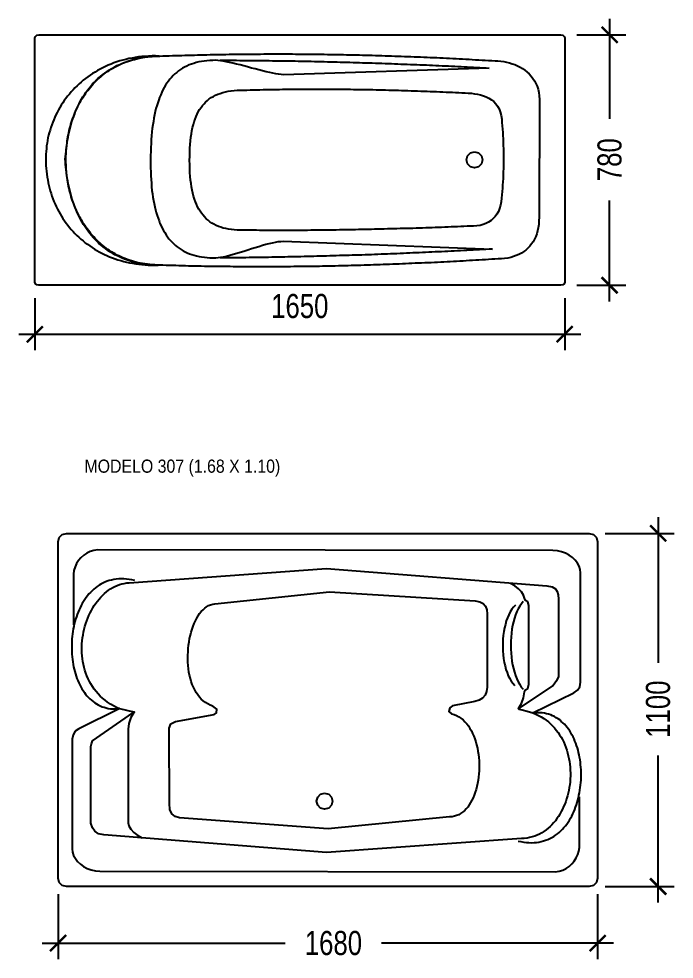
# Model space of a CAD drawing. Header units: millimetres. Extents: x 2134 to 13747, y 1479 to 10829.
# Drawn here: x 6760 to 8801, y 1732 to 4661 of the extents above; entities that cross this region are included whole.
import ezdxf
from ezdxf.enums import TextEntityAlignment as Align

# ---------------------------------------------------------------- set-up
doc = ezdxf.new("R2010")
doc.units = ezdxf.units.MM
doc.layers.add('dim', color=4, linetype='Continuous', lineweight=18)
doc.layers.add('dwgmodels.com', color=250, linetype='Continuous')
doc.layers.add('Text', color=3, linetype='Continuous', plot=False)
doc.styles.add('KOTE', font='romrust.shx', dxfattribs={"width": 0.8})
doc.styles.add('SN0', font='Arial')
doc.dimstyles.new('cad-block.com 50', dxfattribs={"dimscale": 50, "dimtxt": 1.5, "dimasz": 1, "dimexe": 1, "dimexo": 1, "dimgap": 1, "dimtad": 1, "dimdec": 0, "dimzin": 1, "dimdsep": 46, "dimtxsty": 'KOTE', "dimblk": 'ARCHTICK', "dimcen": 0, "dimdle": 1, "dimclrd": 4, "dimclre": 4, "dimclrt": 7, "dimadec": 0, "dimazin": 0, "dimtfac": 0.666667, "dimtdec": 0, "dimtix": 1, "dimtmove": 2, "dimatfit": 0, "dimfxl": 1, "dimtvp": 1, "dimtolj": 1, "dimarcsym": 0})

# ---------------------------------------------------------------- blocks, each defined once
blk = doc.blocks.new('Modelo 303')
at = {"color": 0}
for points in [[(-6.449, 1.535), (-0.047, 1.535), (-0.023, 1.53), (-0.006, 1.517), (0, 1.499), (0, -1.499), (-0.006, -1.517), (-0.023, -1.53), (-0.047, -1.535), (-6.449, -1.535), (-6.473, -1.53), (-6.49, -1.517), (-6.496, -1.499), (-6.496, 1.499), (-6.49, 1.517), (-6.473, 1.53), (-6.449, 1.535)], [(-4.973, 1.276), (-5.017, 1.277), (-5.059, 1.277), (-5.102, 1.275), (-5.143, 1.272), (-5.184, 1.269), (-5.225, 1.264), (-5.265, 1.258), (-5.304, 1.251), (-5.343, 1.244), (-5.381, 1.235), (-5.418, 1.225), (-5.455, 1.215), (-5.491, 1.203), (-5.527, 1.191), (-5.562, 1.177), (-5.596, 1.163), (-5.63, 1.148), (-5.663, 1.133), (-5.695, 1.116), (-5.727, 1.099), (-5.757, 1.08), (-5.788, 1.062), (-5.817, 1.042), (-5.846, 1.022), (-5.874, 1.001), (-5.902, 0.979), (-5.928, 0.957), (-5.954, 0.934), (-5.979, 0.91), (-6.004, 0.886), (-6.028, 0.861), (-6.051, 0.836), (-6.073, 0.81), (-6.094, 0.783), (-6.115, 0.756), (-6.135, 0.729), (-6.154, 0.701), (-6.172, 0.673), (-6.19, 0.644), (-6.206, 0.615), (-6.222, 0.585), (-6.237, 0.555), (-6.252, 0.525), (-6.265, 0.494), (-6.277, 0.463), (-6.289, 0.432), (-6.3, 0.4), (-6.31, 0.368), (-6.319, 0.336), (-6.327, 0.304), (-6.335, 0.271), (-6.341, 0.239), (-6.347, 0.206), (-6.352, 0.173), (-6.355, 0.14), (-6.358, 0.106), (-6.36, 0.073), (-6.361, 0.039), (-6.361, 0.006), (-6.361, 0.006), (-6.361, -0.031), (-6.36, -0.067), (-6.357, -0.103), (-6.354, -0.138), (-6.35, -0.174), (-6.345, -0.209), (-6.339, -0.243), (-6.333, -0.278), (-6.325, -0.312), (-6.317, -0.345), (-6.307, -0.379), (-6.297, -0.411), (-6.286, -0.444), (-6.274, -0.476), (-6.262, -0.508), (-6.248, -0.539), (-6.234, -0.57), (-6.219, -0.6), (-6.204, -0.63), (-6.187, -0.659), (-6.17, -0.688), (-6.152, -0.717), (-6.133, -0.744), (-6.113, -0.772), (-6.093, -0.799), (-6.072, -0.825), (-6.05, -0.85), (-6.028, -0.875), (-6.005, -0.9), (-5.981, -0.924), (-5.956, -0.947), (-5.931, -0.969), (-5.905, -0.991), (-5.879, -1.013), (-5.852, -1.033), (-5.824, -1.053), (-5.795, -1.072), (-5.766, -1.091), (-5.737, -1.108), (-5.706, -1.125), (-5.675, -1.142), (-5.644, -1.157), (-5.612, -1.172), (-5.579, -1.185), (-5.546, -1.199), (-5.512, -1.211), (-5.477, -1.222), (-5.443, -1.233), (-5.407, -1.242), (-5.371, -1.251), (-5.334, -1.259), (-5.297, -1.266), (-5.26, -1.272), (-5.222, -1.278), (-5.183, -1.282), (-5.144, -1.285), (-5.105, -1.287), (-5.065, -1.289), (-5.024, -1.289), (-4.983, -1.288), (-4.983, -1.288), (-5.028, -1.287), (-5.072, -1.284), (-5.114, -1.28), (-5.156, -1.275), (-5.196, -1.268), (-5.236, -1.261), (-5.274, -1.252), (-5.311, -1.242), (-5.348, -1.231), (-5.383, -1.219), (-5.417, -1.205), (-5.451, -1.191), (-5.483, -1.176), (-5.515, -1.16), (-5.546, -1.143), (-5.575, -1.124), (-5.604, -1.105), (-5.632, -1.086), (-5.659, -1.065), (-5.685, -1.043), (-5.71, -1.021), (-5.734, -0.998), (-5.758, -0.974), (-5.78, -0.95), (-5.802, -0.925), (-5.823, -0.899), (-5.843, -0.872), (-5.863, -0.845), (-5.881, -0.818), (-5.899, -0.79), (-5.916, -0.761), (-5.932, -0.732), (-5.948, -0.702), (-5.963, -0.672), (-5.977, -0.642), (-5.99, -0.611), (-6.003, -0.58), (-6.015, -0.548), (-6.026, -0.516), (-6.037, -0.484), (-6.047, -0.452), (-6.056, -0.419), (-6.065, -0.387), (-6.073, -0.354), (-6.08, -0.321), (-6.087, -0.288), (-6.093, -0.254), (-6.099, -0.221), (-6.104, -0.188), (-6.108, -0.154), (-6.112, -0.121), (-6.116, -0.088), (-6.119, -0.055), (-6.121, -0.022), (-6.123, 0.011), (-6.123, 0.011), (-6.12, 0.045), (-6.117, 0.078), (-6.114, 0.111), (-6.11, 0.144), (-6.106, 0.178), (-6.101, 0.211), (-6.095, 0.244), (-6.089, 0.277), (-6.083, 0.31), (-6.076, 0.343), (-6.068, 0.376), (-6.06, 0.408), (-6.051, 0.44), (-6.041, 0.472), (-6.031, 0.504), (-6.02, 0.536), (-6.008, 0.567), (-5.996, 0.598), (-5.983, 0.628), (-5.969, 0.658), (-5.954, 0.688), (-5.939, 0.717), (-5.923, 0.746), (-5.906, 0.774), (-5.889, 0.802), (-5.871, 0.829), (-5.851, 0.856), (-5.831, 0.882), (-5.81, 0.908), (-5.789, 0.933), (-5.766, 0.957), (-5.743, 0.98), (-5.718, 1.003), (-5.693, 1.025), (-5.667, 1.047), (-5.64, 1.067), (-5.611, 1.087), (-5.582, 1.106), (-5.552, 1.124), (-5.521, 1.141), (-5.489, 1.158), (-5.456, 1.173), (-5.422, 1.188), (-5.387, 1.201), (-5.35, 1.213), (-5.313, 1.225), (-5.274, 1.235), (-5.235, 1.245), (-5.194, 1.253), (-5.152, 1.26), (-5.109, 1.266), (-5.065, 1.27), (-5.02, 1.274), (-4.973, 1.276), (-4.973, 1.276)], [(-4.963, 1.276), (-4.925, 1.277), (-4.886, 1.278), (-4.848, 1.28), (-4.809, 1.281), (-4.771, 1.282), (-4.732, 1.283), (-4.694, 1.284), (-4.656, 1.285), (-4.617, 1.286), (-4.579, 1.287), (-4.54, 1.288), (-4.501, 1.289), (-4.463, 1.29), (-4.424, 1.291), (-4.386, 1.292), (-4.347, 1.293), (-4.309, 1.293), (-4.27, 1.294), (-4.231, 1.295), (-4.193, 1.296), (-4.154, 1.296), (-4.115, 1.297), (-4.077, 1.297), (-4.038, 1.298), (-3.999, 1.298), (-3.96, 1.299), (-3.922, 1.299), (-3.883, 1.299), (-3.844, 1.3), (-3.805, 1.3), (-3.766, 1.3), (-3.728, 1.3), (-3.689, 1.301), (-3.65, 1.301), (-3.611, 1.301), (-3.572, 1.301), (-3.533, 1.301), (-3.494, 1.301), (-3.455, 1.301), (-3.416, 1.301), (-3.378, 1.301), (-3.339, 1.301), (-3.3, 1.3), (-3.261, 1.3), (-3.222, 1.3), (-3.182, 1.3), (-3.143, 1.299), (-3.104, 1.299), (-3.065, 1.298), (-3.026, 1.298), (-2.987, 1.297), (-2.948, 1.297), (-2.909, 1.296), (-2.87, 1.296), (-2.831, 1.295), (-2.791, 1.294), (-2.752, 1.294), (-2.713, 1.293), (-2.674, 1.292), (-2.634, 1.291), (-2.595, 1.291), (-2.556, 1.29), (-2.517, 1.289), (-2.477, 1.288), (-2.438, 1.287), (-2.399, 1.286), (-2.359, 1.285), (-2.32, 1.284), (-2.281, 1.283), (-2.241, 1.281), (-2.202, 1.28), (-2.162, 1.279), (-2.123, 1.278), (-2.084, 1.276), (-2.044, 1.275), (-2.005, 1.273), (-1.965, 1.272), (-1.926, 1.271), (-1.886, 1.269), (-1.847, 1.268), (-1.807, 1.266), (-1.768, 1.264), (-1.728, 1.263), (-1.688, 1.261), (-1.649, 1.259), (-1.609, 1.258), (-1.569, 1.256), (-1.53, 1.254), (-1.49, 1.252), (-1.45, 1.25), (-1.411, 1.248), (-1.371, 1.246), (-1.331, 1.244), (-1.292, 1.242), (-1.252, 1.24), (-1.212, 1.238), (-1.172, 1.236), (-1.133, 1.234), (-1.093, 1.231), (-1.053, 1.229), (-1.013, 1.227), (-0.973, 1.224), (-0.933, 1.222), (-0.893, 1.22), (-0.854, 1.217), (-0.854, 1.217), (-0.818, 1.216), (-0.783, 1.212), (-0.747, 1.207), (-0.712, 1.201), (-0.678, 1.192), (-0.644, 1.182), (-0.61, 1.17), (-0.578, 1.156), (-0.547, 1.14), (-0.516, 1.122), (-0.488, 1.102), (-0.461, 1.08), (-0.435, 1.056), (-0.411, 1.03), (-0.39, 1.002), (-0.37, 0.972), (-0.353, 0.94), (-0.339, 0.905), (-0.327, 0.868), (-0.318, 0.829), (-0.312, 0.788), (-0.309, 0.744), (-0.314, -0.702), (-0.315, -0.746), (-0.318, -0.788), (-0.324, -0.829), (-0.332, -0.867), (-0.342, -0.903), (-0.355, -0.938), (-0.37, -0.97), (-0.387, -1.001), (-0.406, -1.029), (-0.427, -1.056), (-0.45, -1.08), (-0.476, -1.103), (-0.502, -1.123), (-0.531, -1.141), (-0.562, -1.157), (-0.594, -1.172), (-0.627, -1.184), (-0.662, -1.194), (-0.699, -1.202), (-0.736, -1.207), (-0.775, -1.211), (-0.816, -1.212), (-0.855, -1.215), (-0.894, -1.217), (-0.933, -1.22), (-0.972, -1.222), (-1.011, -1.224), (-1.051, -1.227), (-1.09, -1.229), (-1.129, -1.231), (-1.168, -1.233), (-1.207, -1.235), (-1.246, -1.238), (-1.285, -1.24), (-1.325, -1.242), (-1.364, -1.244), (-1.403, -1.246), (-1.442, -1.248), (-1.481, -1.25), (-1.52, -1.252), (-1.559, -1.254), (-1.598, -1.256), (-1.638, -1.258), (-1.677, -1.259), (-1.716, -1.261), (-1.755, -1.263), (-1.794, -1.265), (-1.833, -1.266), (-1.872, -1.268), (-1.912, -1.27), (-1.951, -1.271), (-1.99, -1.273), (-2.029, -1.275), (-2.068, -1.276), (-2.107, -1.278), (-2.146, -1.279), (-2.186, -1.281), (-2.225, -1.282), (-2.264, -1.283), (-2.303, -1.285), (-2.342, -1.286), (-2.381, -1.287), (-2.42, -1.288), (-2.459, -1.29), (-2.499, -1.291), (-2.538, -1.292), (-2.577, -1.293), (-2.616, -1.294), (-2.655, -1.295), (-2.694, -1.296), (-2.733, -1.297), (-2.773, -1.298), (-2.812, -1.299), (-2.851, -1.3), (-2.89, -1.301), (-2.929, -1.301), (-2.968, -1.302), (-3.007, -1.303), (-3.046, -1.303), (-3.086, -1.304), (-3.125, -1.305), (-3.164, -1.305), (-3.203, -1.306), (-3.242, -1.306), (-3.281, -1.307), (-3.32, -1.307), (-3.36, -1.308), (-3.399, -1.308), (-3.438, -1.308), (-3.477, -1.308), (-3.516, -1.309), (-3.555, -1.309), (-3.594, -1.309), (-3.633, -1.309), (-3.673, -1.309), (-3.712, -1.309), (-3.751, -1.309), (-3.79, -1.309), (-3.829, -1.309), (-3.868, -1.309), (-3.907, -1.309), (-3.947, -1.309), (-3.986, -1.308), (-4.025, -1.308), (-4.064, -1.308), (-4.103, -1.307), (-4.142, -1.307), (-4.181, -1.306), (-4.22, -1.306), (-4.26, -1.305), (-4.299, -1.305), (-4.338, -1.304), (-4.377, -1.303), (-4.416, -1.303), (-4.455, -1.302), (-4.494, -1.301), (-4.534, -1.3), (-4.573, -1.299), (-4.612, -1.299), (-4.651, -1.298), (-4.69, -1.297), (-4.729, -1.295), (-4.768, -1.294), (-4.807, -1.293), (-4.847, -1.292), (-4.886, -1.291), (-4.925, -1.289), (-4.964, -1.288), (-4.964, -1.288), (-4.996, -1.288), (-5.027, -1.286), (-5.057, -1.284), (-5.087, -1.282), (-5.117, -1.278), (-5.147, -1.274), (-5.175, -1.269), (-5.204, -1.264), (-5.232, -1.258), (-5.26, -1.251), (-5.287, -1.244), (-5.313, -1.236), (-5.34, -1.227), (-5.366, -1.218), (-5.391, -1.208), (-5.416, -1.198), (-5.441, -1.187), (-5.465, -1.176), (-5.488, -1.164), (-5.512, -1.151), (-5.534, -1.138), (-5.557, -1.124), (-5.579, -1.11), (-5.6, -1.096), (-5.621, -1.08), (-5.642, -1.065), (-5.662, -1.049), (-5.682, -1.032), (-5.701, -1.015), (-5.72, -0.998), (-5.739, -0.98), (-5.757, -0.962), (-5.774, -0.943), (-5.791, -0.924), (-5.808, -0.904), (-5.824, -0.884), (-5.84, -0.864), (-5.855, -0.844), (-5.87, -0.823), (-5.885, -0.801), (-5.899, -0.78), (-5.912, -0.758), (-5.926, -0.736), (-5.938, -0.713), (-5.951, -0.69), (-5.962, -0.667), (-5.974, -0.644), (-5.985, -0.62), (-5.995, -0.596), (-6.005, -0.572), (-6.015, -0.548), (-6.024, -0.524), (-6.033, -0.499), (-6.041, -0.474), (-6.049, -0.449), (-6.057, -0.424), (-6.064, -0.398), (-6.07, -0.373), (-6.076, -0.347), (-6.082, -0.321), (-6.087, -0.295), (-6.092, -0.269), (-6.096, -0.243), (-6.1, -0.216), (-6.104, -0.19), (-6.107, -0.164), (-6.109, -0.137), (-6.111, -0.111), (-6.113, -0.084), (-6.114, -0.057), (-6.115, -0.031), (-6.116, -0.004), (-6.115, 0.023), (-6.115, 0.049), (-6.114, 0.076), (-6.113, 0.102), (-6.111, 0.129), (-6.108, 0.155), (-6.106, 0.182), (-6.102, 0.208), (-6.099, 0.235), (-6.095, 0.261), (-6.09, 0.287), (-6.085, 0.313), (-6.08, 0.339), (-6.074, 0.364), (-6.067, 0.39), (-6.061, 0.415), (-6.053, 0.441), (-6.046, 0.466), (-6.038, 0.49), (-6.029, 0.515), (-6.02, 0.54), (-6.011, 0.564), (-6.001, 0.588), (-5.99, 0.612), (-5.979, 0.635), (-5.968, 0.659), (-5.957, 0.682), (-5.944, 0.704), (-5.932, 0.727), (-5.919, 0.749), (-5.905, 0.771), (-5.891, 0.792), (-5.877, 0.814), (-5.862, 0.835), (-5.847, 0.855), (-5.831, 0.875), (-5.815, 0.895), (-5.798, 0.914), (-5.781, 0.933), (-5.763, 0.952), (-5.745, 0.97), (-5.727, 0.988), (-5.708, 1.005), (-5.689, 1.022), (-5.669, 1.039), (-5.649, 1.055), (-5.628, 1.07), (-5.607, 1.085), (-5.585, 1.1), (-5.563, 1.114), (-5.541, 1.128), (-5.518, 1.141), (-5.494, 1.153), (-5.47, 1.165), (-5.446, 1.177), (-5.421, 1.187), (-5.396, 1.198), (-5.37, 1.207), (-5.344, 1.216), (-5.318, 1.225), (-5.291, 1.233), (-5.263, 1.24), (-5.235, 1.247), (-5.207, 1.252), (-5.178, 1.258), (-5.148, 1.262), (-5.119, 1.266), (-5.088, 1.27), (-5.058, 1.272), (-5.027, 1.274), (-4.995, 1.275), (-4.963, 1.276), (-4.963, 1.276)], [(-4.278, 1.224), (-4.315, 1.223), (-4.351, 1.221), (-4.387, 1.219), (-4.421, 1.214), (-4.454, 1.209), (-4.486, 1.203), (-4.517, 1.195), (-4.548, 1.186), (-4.577, 1.177), (-4.605, 1.166), (-4.633, 1.153), (-4.66, 1.14), (-4.685, 1.125), (-4.71, 1.11), (-4.734, 1.093), (-4.757, 1.075), (-4.779, 1.056), (-4.8, 1.036), (-4.82, 1.014), (-4.84, 0.991), (-4.858, 0.968), (-4.876, 0.943), (-4.893, 0.917), (-4.909, 0.89), (-4.925, 0.861), (-4.939, 0.832), (-4.953, 0.801), (-4.966, 0.769), (-4.978, 0.737), (-4.99, 0.703), (-5.001, 0.667), (-5.011, 0.631), (-5.02, 0.594), (-5.028, 0.555), (-5.036, 0.515), (-5.043, 0.474), (-5.05, 0.432), (-5.056, 0.389), (-5.061, 0.345), (-5.065, 0.299), (-5.069, 0.253), (-5.072, 0.205), (-5.075, 0.156), (-5.076, 0.106), (-5.078, 0.055)], [(-3.449, 1.047), (-3.476, 1.049), (-3.507, 1.052), (-3.541, 1.058), (-3.578, 1.065), (-3.617, 1.073), (-3.659, 1.083), (-3.703, 1.094), (-3.748, 1.105), (-3.794, 1.117), (-3.84, 1.129), (-3.887, 1.142), (-3.933, 1.154), (-3.979, 1.166), (-4.024, 1.177), (-4.068, 1.188), (-4.11, 1.198), (-4.149, 1.206), (-4.186, 1.213), (-4.22, 1.219), (-4.251, 1.222), (-4.278, 1.224)], [(-4.226, 1.225), (-4.185, 1.225), (-4.145, 1.224), (-4.105, 1.224), (-4.065, 1.224), (-4.025, 1.224), (-3.984, 1.223), (-3.944, 1.223), (-3.904, 1.223), (-3.864, 1.222), (-3.824, 1.222), (-3.784, 1.222), (-3.744, 1.221), (-3.704, 1.221), (-3.664, 1.22), (-3.624, 1.22), (-3.584, 1.219), (-3.544, 1.219), (-3.505, 1.218), (-3.465, 1.217), (-3.425, 1.217), (-3.385, 1.216), (-3.345, 1.215), (-3.306, 1.215), (-3.266, 1.214), (-3.226, 1.213), (-3.187, 1.212), (-3.147, 1.212), (-3.107, 1.211), (-3.068, 1.21), (-3.028, 1.209), (-2.989, 1.208), (-2.949, 1.207), (-2.91, 1.206), (-2.87, 1.205), (-2.831, 1.204), (-2.791, 1.203), (-2.752, 1.202), (-2.712, 1.201), (-2.673, 1.2), (-2.634, 1.199), (-2.594, 1.198), (-2.555, 1.197), (-2.516, 1.196), (-2.477, 1.194), (-2.437, 1.193), (-2.398, 1.192), (-2.359, 1.191), (-2.32, 1.189), (-2.281, 1.188), (-2.242, 1.187), (-2.203, 1.185), (-2.163, 1.184), (-2.124, 1.183), (-2.085, 1.181), (-2.046, 1.18), (-2.007, 1.178), (-1.968, 1.177), (-1.93, 1.175), (-1.891, 1.174), (-1.852, 1.172), (-1.813, 1.171), (-1.774, 1.169), (-1.735, 1.168), (-1.696, 1.166), (-1.658, 1.164), (-1.619, 1.163), (-1.58, 1.161), (-1.541, 1.159), (-1.503, 1.157), (-1.464, 1.156), (-1.425, 1.154), (-1.387, 1.152), (-1.348, 1.15), (-1.31, 1.148), (-1.271, 1.146), (-1.232, 1.145), (-1.194, 1.143), (-1.155, 1.141), (-1.117, 1.139), (-1.078, 1.137), (-1.04, 1.135), (-1.002, 1.133), (-0.963, 1.131), (-0.925, 1.129)], [(-0.925, 1.129), (-3.449, 1.047)], [(-3.936, 0.858), (-3.896, 0.859), (-3.856, 0.86), (-3.816, 0.861), (-3.776, 0.862), (-3.736, 0.863), (-3.697, 0.864), (-3.657, 0.864), (-3.617, 0.865), (-3.577, 0.866), (-3.537, 0.866), (-3.498, 0.867), (-3.458, 0.868), (-3.418, 0.868), (-3.379, 0.868), (-3.339, 0.869), (-3.299, 0.869), (-3.26, 0.869), (-3.22, 0.87), (-3.18, 0.87), (-3.141, 0.87), (-3.101, 0.87), (-3.062, 0.87), (-3.022, 0.87), (-2.983, 0.87), (-2.943, 0.87), (-2.904, 0.87), (-2.864, 0.87), (-2.825, 0.87), (-2.785, 0.869), (-2.746, 0.869), (-2.706, 0.869), (-2.667, 0.868), (-2.628, 0.868), (-2.588, 0.867), (-2.549, 0.867), (-2.51, 0.866), (-2.47, 0.866), (-2.431, 0.865), (-2.392, 0.864), (-2.352, 0.864), (-2.313, 0.863), (-2.274, 0.862), (-2.235, 0.861), (-2.195, 0.86), (-2.156, 0.859), (-2.117, 0.858), (-2.078, 0.857), (-2.039, 0.856), (-2, 0.855), (-1.961, 0.854), (-1.922, 0.852), (-1.882, 0.851), (-1.843, 0.85), (-1.804, 0.848), (-1.765, 0.847), (-1.726, 0.846), (-1.687, 0.844), (-1.648, 0.842), (-1.609, 0.841), (-1.57, 0.839), (-1.531, 0.838), (-1.492, 0.836), (-1.454, 0.834), (-1.415, 0.832), (-1.376, 0.831), (-1.337, 0.829), (-1.298, 0.827), (-1.259, 0.825), (-1.22, 0.823), (-1.182, 0.821), (-1.143, 0.819), (-1.143, 0.819), (-1.105, 0.814), (-1.068, 0.808), (-1.031, 0.799), (-0.995, 0.788), (-0.961, 0.775), (-0.929, 0.758), (-0.898, 0.739), (-0.87, 0.717), (-0.845, 0.691), (-0.823, 0.661), (-0.804, 0.628), (-0.789, 0.59), (-0.779, 0.548), (-0.772, 0.502), (-0.772, 0.502), (-0.769, 0.461), (-0.766, 0.421), (-0.763, 0.381), (-0.76, 0.34), (-0.758, 0.3), (-0.756, 0.259), (-0.754, 0.219), (-0.753, 0.179), (-0.752, 0.138), (-0.751, 0.098), (-0.751, 0.058), (-0.751, 0.017), (-0.751, -0.023), (-0.751, -0.063), (-0.752, -0.104), (-0.753, -0.144), (-0.755, -0.185), (-0.756, -0.225), (-0.758, -0.265), (-0.761, -0.306), (-0.763, -0.346), (-0.766, -0.386), (-0.769, -0.427), (-0.773, -0.467), (-0.773, -0.467), (-0.778, -0.512), (-0.786, -0.554), (-0.798, -0.593), (-0.813, -0.629), (-0.831, -0.662), (-0.852, -0.691), (-0.876, -0.718), (-0.903, -0.741), (-0.933, -0.761), (-0.965, -0.778), (-0.999, -0.791), (-1.036, -0.801), (-1.076, -0.807), (-1.117, -0.809), (-1.156, -0.811), (-1.195, -0.812), (-1.235, -0.814), (-1.274, -0.816), (-1.313, -0.817), (-1.352, -0.819), (-1.391, -0.82), (-1.43, -0.822), (-1.47, -0.823), (-1.509, -0.825), (-1.548, -0.826), (-1.587, -0.827), (-1.626, -0.829), (-1.665, -0.83), (-1.704, -0.832), (-1.744, -0.833), (-1.783, -0.834), (-1.822, -0.835), (-1.861, -0.837), (-1.9, -0.838), (-1.939, -0.839), (-1.979, -0.84), (-2.018, -0.841), (-2.057, -0.842), (-2.096, -0.843), (-2.135, -0.844), (-2.174, -0.845), (-2.214, -0.846), (-2.253, -0.847), (-2.292, -0.848), (-2.331, -0.849), (-2.37, -0.85), (-2.409, -0.851), (-2.448, -0.852), (-2.488, -0.853), (-2.527, -0.853), (-2.566, -0.854), (-2.605, -0.855), (-2.644, -0.855), (-2.683, -0.856), (-2.723, -0.857), (-2.762, -0.857), (-2.801, -0.858), (-2.84, -0.858), (-2.879, -0.859), (-2.918, -0.859), (-2.958, -0.86), (-2.997, -0.86), (-3.036, -0.861), (-3.075, -0.861), (-3.114, -0.861), (-3.153, -0.862), (-3.193, -0.862), (-3.232, -0.862), (-3.271, -0.862), (-3.31, -0.862), (-3.349, -0.862), (-3.388, -0.863), (-3.427, -0.863), (-3.467, -0.863), (-3.506, -0.863), (-3.545, -0.862), (-3.584, -0.862), (-3.623, -0.862), (-3.662, -0.862), (-3.702, -0.862), (-3.741, -0.862), (-3.78, -0.861), (-3.819, -0.861), (-3.858, -0.861), (-3.897, -0.86), (-3.937, -0.86), (-3.937, -0.86), (-3.976, -0.86), (-4.015, -0.859), (-4.052, -0.856), (-4.087, -0.852), (-4.121, -0.847), (-4.154, -0.84), (-4.186, -0.833), (-4.216, -0.823), (-4.246, -0.813), (-4.273, -0.801), (-4.3, -0.787), (-4.325, -0.772), (-4.349, -0.756), (-4.372, -0.738), (-4.394, -0.719), (-4.415, -0.698), (-4.434, -0.676), (-4.452, -0.652), (-4.469, -0.627), (-4.485, -0.6), (-4.5, -0.572), (-4.514, -0.542), (-4.526, -0.511), (-4.538, -0.478), (-4.549, -0.443), (-4.558, -0.407), (-4.566, -0.369), (-4.574, -0.329), (-4.58, -0.288), (-4.586, -0.245), (-4.59, -0.2), (-4.594, -0.154), (-4.596, -0.106), (-4.598, -0.056), (-4.599, -0.005), (-4.599, -0.005), (-4.598, 0.047), (-4.597, 0.097), (-4.595, 0.145), (-4.592, 0.191), (-4.588, 0.236), (-4.583, 0.279), (-4.577, 0.321), (-4.57, 0.36), (-4.562, 0.398), (-4.553, 0.435), (-4.543, 0.469), (-4.532, 0.503), (-4.52, 0.534), (-4.506, 0.564), (-4.492, 0.593), (-4.476, 0.62), (-4.459, 0.645), (-4.441, 0.669), (-4.422, 0.691), (-4.402, 0.712), (-4.38, 0.732), (-4.357, 0.75), (-4.333, 0.766), (-4.307, 0.781), (-4.28, 0.795), (-4.252, 0.808), (-4.223, 0.818), (-4.192, 0.828), (-4.159, 0.836), (-4.126, 0.843), (-4.091, 0.849), (-4.054, 0.853), (-4.016, 0.856), (-3.977, 0.858), (-3.936, 0.858), (-3.936, 0.858)], [(-5.078, 0.055), (-5.078, 0.004), (-5.078, -0.047), (-5.078, -0.097), (-5.076, -0.145), (-5.074, -0.193), (-5.072, -0.239), (-5.068, -0.285), (-5.064, -0.329), (-5.06, -0.372), (-5.054, -0.414), (-5.048, -0.455), (-5.042, -0.495), (-5.034, -0.534), (-5.026, -0.572), (-5.017, -0.609), (-5.008, -0.644), (-4.997, -0.679), (-4.986, -0.712), (-4.974, -0.745), (-4.962, -0.776), (-4.948, -0.806), (-4.934, -0.835), (-4.92, -0.863), (-4.904, -0.89), (-4.887, -0.916), (-4.87, -0.94), (-4.852, -0.964), (-4.833, -0.986), (-4.814, -1.008), (-4.793, -1.028), (-4.772, -1.047), (-4.75, -1.065), (-4.727, -1.082), (-4.703, -1.097), (-4.679, -1.112), (-4.653, -1.125), (-4.627, -1.138), (-4.6, -1.149), (-4.572, -1.159), (-4.543, -1.168), (-4.513, -1.176), (-4.482, -1.182), (-4.451, -1.188), (-4.418, -1.192), (-4.385, -1.195), (-4.35, -1.197), (-4.315, -1.198), (-4.279, -1.198)], [(-1.106, 0.101), (-1.056, 0.088), (-1.021, 0.052), (-1.007, 0.003), (-1.021, -0.047), (-1.056, -0.082), (-1.106, -0.096), (-1.155, -0.082), (-1.191, -0.047), (-1.204, 0.003), (-1.191, 0.052), (-1.155, 0.088), (-1.106, 0.101)], [(-4.279, -1.198), (-4.25, -1.196), (-4.218, -1.192), (-4.182, -1.185), (-4.145, -1.177), (-4.105, -1.167), (-4.064, -1.155), (-4.021, -1.143), (-3.977, -1.129), (-3.932, -1.115), (-3.886, -1.101), (-3.841, -1.086), (-3.795, -1.072), (-3.751, -1.058), (-3.707, -1.045), (-3.664, -1.033), (-3.623, -1.022), (-3.584, -1.013), (-3.547, -1.005), (-3.512, -1), (-3.481, -0.997), (-3.452, -0.996)], [(-3.452, -0.996), (-0.887, -1.092)], [(-0.887, -1.092), (-0.926, -1.094), (-0.965, -1.096), (-1.004, -1.098), (-1.043, -1.1), (-1.081, -1.102), (-1.12, -1.104), (-1.159, -1.106), (-1.198, -1.108), (-1.237, -1.11), (-1.276, -1.112), (-1.315, -1.114), (-1.354, -1.116), (-1.393, -1.118), (-1.432, -1.12), (-1.471, -1.122), (-1.51, -1.124), (-1.549, -1.125), (-1.588, -1.127), (-1.627, -1.129), (-1.666, -1.131), (-1.705, -1.133), (-1.744, -1.134), (-1.783, -1.136), (-1.822, -1.138), (-1.861, -1.139), (-1.9, -1.141), (-1.939, -1.143), (-1.978, -1.144), (-2.017, -1.146), (-2.056, -1.148), (-2.096, -1.149), (-2.135, -1.151), (-2.174, -1.152), (-2.213, -1.154), (-2.252, -1.155), (-2.291, -1.157), (-2.331, -1.158), (-2.37, -1.16), (-2.409, -1.161), (-2.448, -1.162), (-2.487, -1.164), (-2.527, -1.165), (-2.566, -1.166), (-2.605, -1.168), (-2.644, -1.169), (-2.684, -1.17), (-2.723, -1.171), (-2.762, -1.172), (-2.802, -1.174), (-2.841, -1.175), (-2.88, -1.176), (-2.92, -1.177), (-2.959, -1.178), (-2.999, -1.179), (-3.038, -1.18), (-3.077, -1.181), (-3.117, -1.182), (-3.156, -1.183), (-3.196, -1.184), (-3.235, -1.185), (-3.275, -1.186), (-3.314, -1.187), (-3.354, -1.188), (-3.393, -1.188), (-3.433, -1.189), (-3.472, -1.19), (-3.512, -1.191), (-3.551, -1.191), (-3.591, -1.192), (-3.63, -1.193), (-3.67, -1.193), (-3.71, -1.194), (-3.749, -1.195), (-3.789, -1.195), (-3.828, -1.196), (-3.868, -1.196), (-3.908, -1.197), (-3.947, -1.197), (-3.987, -1.197), (-4.027, -1.198), (-4.067, -1.198), (-4.106, -1.199), (-4.146, -1.199), (-4.186, -1.199), (-4.226, -1.199)]]:
    blk.add_lwpolyline(points, dxfattribs=at)
blk = doc.blocks.new('_ArchTick')
at = {"color": 0, "linetype": 'ByBlock', "const_width": 0.15}
blk.add_lwpolyline([(-0.5, -0.5), (0.5, 0.5)], dxfattribs=at)
blk = doc.blocks.new('*D50')
at = {"layer": 'Defpoints', "color": 0, "transparency": 16777216}
for p in [(6810.1, 3839.9), (8460.1, 3839.9), (8460.1, 3678)]:
    blk.add_point(p, dxfattribs=at)
at = {"layer": 'dim', "color": 4, "lineweight": -2, "transparency": 16777216}
for p, q in [((6810.1, 3789.9), (6810.1, 3628)), ((8460.1, 3789.9), (8460.1, 3628)), ((6760.1, 3678), (8510.1, 3678))]:
    blk.add_line(p, q, dxfattribs=at)
at = {"layer": 'dim', "color": 4, "lineweight": -2, "transparency": 16777216, "xscale": 50, "yscale": 50, "zscale": 50, "rotation": 180}
blk.add_blockref('_ArchTick', (6810.1, 3678), dxfattribs=at)
at = {"layer": 'dim', "color": 4, "lineweight": -2, "transparency": 16777216, "xscale": 50, "yscale": 50, "zscale": 50}
blk.add_blockref('_ArchTick', (8460.1, 3678), dxfattribs=at)
at = {"layer": 'dim', "color": 7, "transparency": 16777216, "insert": (7635.1, 3765.5), "char_height": 75, "attachment_point": 5, "style": 'KOTE'}
blk.add_mtext('\\A1;1650', dxfattribs=at)
blk = doc.blocks.new('*D51')
at = {"layer": 'Defpoints', "color": 0, "transparency": 16777216}
for p in [(8448.2, 4610.5), (8448.2, 3830.5), (8600.1, 3830.5)]:
    blk.add_point(p, dxfattribs=at)
at = {"layer": 'dim', "color": 4, "lineweight": -2, "transparency": 16777216}
for p, q in [((8600.1, 4660.5), (8600.1, 4348.8)), ((8498.2, 4610.5), (8650.1, 4610.5)), ((8600.1, 3780.5), (8600.1, 4094.5)), ((8498.2, 3830.5), (8650.1, 3830.5))]:
    blk.add_line(p, q, dxfattribs=at)
at = {"layer": 'dim', "color": 4, "lineweight": -2, "transparency": 16777216, "xscale": 50, "yscale": 50, "zscale": 50}
for p, rotation in [((8600.1, 4610.5), 90), ((8600.1, 3830.5), 270)]:
    blk.add_blockref('_ArchTick', p, dxfattribs=dict(at, rotation=rotation))
at = {"layer": 'dim', "color": 7, "transparency": 16777216, "insert": (8600.1, 4221.7), "char_height": 75, "attachment_point": 5, "rotation": 90, "style": 'KOTE'}
blk.add_mtext('\\A1;780', dxfattribs=at)
blk = doc.blocks.new('Modelo 307')
at = {"color": 0}
for points in [[(-6.511, 2.165), (-0.103, 2.165), (-0.051, 2.151), (-0.014, 2.115), (0, 2.063), (0, -2.063), (-0.014, -2.115), (-0.051, -2.151), (-0.103, -2.165), (-6.511, -2.165), (-6.563, -2.151), (-6.6, -2.115), (-6.614, -2.063), (-6.614, 2.063), (-6.6, 2.115), (-6.563, 2.151), (-6.511, 2.165)], [(-6.132, 1.963), (-6.178, 1.956), (-6.222, 1.943), (-6.263, 1.923), (-6.3, 1.897), (-6.334, 1.867), (-6.363, 1.832), (-6.388, 1.794), (-6.407, 1.753), (-6.42, 1.709), (-6.427, 1.664)], [(-0.547, 1.955), (-6.132, 1.963)], [(-0.208, 1.682), (-0.212, 1.722), (-0.226, 1.762), (-0.247, 1.8), (-0.275, 1.836), (-0.309, 1.869), (-0.349, 1.898), (-0.393, 1.921), (-0.442, 1.94), (-0.493, 1.951), (-0.547, 1.955)], [(-5.744, 1.559), (-3.323, 1.733), (-0.623, 1.523), (-0.557, 1.51), (-0.517, 1.486), (-0.495, 1.452), (-0.485, 1.41), (-0.481, 1.36), (-0.48, 0.482), (-0.481, 0.41), (-0.502, 0.355), (-0.544, 0.299), (-0.971, 0.019), (-0.973, 0.016), (-0.971, 0.013), (-0.966, 0.011), (-0.925, 0.001), (-0.863, -0.015), (-0.793, -0.037), (-0.758, -0.052), (-0.724, -0.068), (-0.692, -0.085), (-0.661, -0.105), (-0.631, -0.125), (-0.603, -0.147), (-0.577, -0.17), (-0.552, -0.195), (-0.528, -0.22), (-0.506, -0.247), (-0.485, -0.275), (-0.465, -0.304), (-0.447, -0.333), (-0.431, -0.364), (-0.415, -0.395), (-0.401, -0.427), (-0.389, -0.46), (-0.377, -0.494), (-0.367, -0.527), (-0.359, -0.562), (-0.351, -0.596), (-0.345, -0.632), (-0.341, -0.667), (-0.337, -0.702), (-0.335, -0.738), (-0.334, -0.774), (-0.334, -0.81), (-0.336, -0.845), (-0.338, -0.881), (-0.342, -0.917), (-0.347, -0.952), (-0.354, -0.987), (-0.361, -1.021), (-0.37, -1.055), (-0.38, -1.089), (-0.391, -1.122), (-0.403, -1.154), (-0.416, -1.186), (-0.43, -1.217), (-0.445, -1.247), (-0.462, -1.277), (-0.48, -1.305), (-0.498, -1.332), (-0.518, -1.358), (-0.539, -1.383), (-0.56, -1.407), (-0.583, -1.43), (-0.607, -1.451), (-0.632, -1.471), (-0.658, -1.489), (-0.684, -1.506), (-0.712, -1.522), (-0.741, -1.535), (-0.771, -1.547), (-0.801, -1.557), (-0.833, -1.565), (-0.865, -1.572), (-0.899, -1.576), (-0.933, -1.578), (-0.933, -1.578), (-3.323, -1.75), (-6.052, -1.533), (-6.119, -1.518), (-6.163, -1.488), (-6.192, -1.444), (-6.212, -1.389), (-6.212, -0.481), (-6.214, -0.448), (-6.207, -0.414), (-6.194, -0.377), (-5.697, -0.034), (-5.681, -0.026), (-5.678, -0.027), (-5.679, -0.028), (-5.741, -0.014), (-5.804, 0.001), (-5.86, 0.015), (-5.898, 0.029), (-5.936, 0.049), (-5.972, 0.071), (-6.007, 0.094), (-6.039, 0.118), (-6.069, 0.143), (-6.098, 0.17), (-6.124, 0.197), (-6.149, 0.226), (-6.172, 0.256), (-6.194, 0.286), (-6.213, 0.318), (-6.231, 0.35), (-6.247, 0.383), (-6.262, 0.417), (-6.275, 0.451), (-6.286, 0.486), (-6.296, 0.521), (-6.305, 0.556), (-6.311, 0.592), (-6.317, 0.628), (-6.321, 0.665), (-6.323, 0.701), (-6.324, 0.738), (-6.324, 0.774), (-6.322, 0.811), (-6.319, 0.847), (-6.315, 0.884), (-6.309, 0.92), (-6.302, 0.955), (-6.294, 0.99), (-6.285, 1.025), (-6.274, 1.06), (-6.263, 1.093), (-6.25, 1.126), (-6.236, 1.159), (-6.222, 1.19), (-6.206, 1.221), (-6.189, 1.251), (-6.171, 1.28), (-6.152, 1.308), (-6.133, 1.334), (-6.112, 1.36), (-6.09, 1.384), (-6.068, 1.407), (-6.045, 1.429), (-6.021, 1.449), (-5.996, 1.468), (-5.971, 1.485), (-5.945, 1.501), (-5.918, 1.515), (-5.89, 1.527), (-5.862, 1.537), (-5.833, 1.546), (-5.804, 1.552), (-5.774, 1.557), (-5.744, 1.559), (-5.744, 1.559)], [(-6.427, 1.664), (-6.427, 1.045)], [(-0.208, 0.339), (-0.208, 1.682)], [(-5.675, 1.586), (-5.71, 1.594), (-5.744, 1.6), (-5.777, 1.604), (-5.81, 1.606), (-5.841, 1.607), (-5.872, 1.606), (-5.902, 1.603), (-5.931, 1.599), (-5.959, 1.593), (-5.987, 1.586), (-6.014, 1.577), (-6.04, 1.567), (-6.065, 1.556), (-6.089, 1.543), (-6.113, 1.529), (-6.135, 1.514), (-6.157, 1.498), (-6.178, 1.48), (-6.199, 1.462), (-6.218, 1.442), (-6.237, 1.422), (-6.255, 1.4), (-6.272, 1.378), (-6.288, 1.355), (-6.304, 1.331), (-6.319, 1.306), (-6.333, 1.28), (-6.346, 1.254), (-6.358, 1.227), (-6.37, 1.2), (-6.381, 1.172), (-6.391, 1.143), (-6.4, 1.114), (-6.408, 1.084), (-6.416, 1.055), (-6.422, 1.024), (-6.429, 0.994), (-6.434, 0.963), (-6.438, 0.932), (-6.442, 0.901), (-6.445, 0.87), (-6.447, 0.838), (-6.448, 0.807), (-6.448, 0.775), (-6.448, 0.744), (-6.447, 0.713), (-6.445, 0.682), (-6.443, 0.651), (-6.439, 0.62), (-6.435, 0.589), (-6.43, 0.559), (-6.424, 0.529), (-6.417, 0.5), (-6.41, 0.471), (-6.402, 0.442), (-6.393, 0.414), (-6.383, 0.387), (-6.373, 0.36), (-6.361, 0.334), (-6.349, 0.309), (-6.336, 0.284), (-6.323, 0.26), (-6.308, 0.237), (-6.293, 0.215), (-6.277, 0.193), (-6.261, 0.173), (-6.243, 0.154), (-6.225, 0.135), (-6.206, 0.118), (-6.186, 0.102), (-6.165, 0.087), (-6.144, 0.073), (-6.122, 0.061), (-6.099, 0.05), (-6.075, 0.04), (-6.05, 0.032), (-6.025, 0.025), (-5.999, 0.019), (-5.972, 0.015), (-5.945, 0.013), (-5.916, 0.012), (-5.887, 0.013), (-5.857, 0.016)], [(-0.898, 1.369), (-0.907, 1.407), (-0.933, 1.447), (-0.97, 1.486), (-1.016, 1.521), (-1.066, 1.551)], [(-3.288, 1.448), (-1.5, 1.337), (-1.445, 1.327), (-1.403, 1.305), (-1.375, 1.272), (-1.358, 1.229), (-1.353, 1.177), (-1.354, 0.28), (-1.362, 0.225), (-1.38, 0.18), (-1.41, 0.145), (-1.451, 0.119), (-1.506, 0.103), (-1.777, 0.05), (-1.813, 0.024), (-1.822, -0.018), (-1.792, -0.047), (-1.76, -0.057), (-1.73, -0.069), (-1.702, -0.085), (-1.676, -0.103), (-1.65, -0.123), (-1.627, -0.146), (-1.605, -0.17), (-1.584, -0.197), (-1.565, -0.226), (-1.548, -0.256), (-1.532, -0.288), (-1.517, -0.322), (-1.504, -0.356), (-1.493, -0.392), (-1.483, -0.429), (-1.474, -0.467), (-1.467, -0.506), (-1.461, -0.545), (-1.457, -0.584), (-1.454, -0.624), (-1.453, -0.664), (-1.453, -0.705), (-1.454, -0.745), (-1.456, -0.784), (-1.461, -0.824), (-1.466, -0.863), (-1.473, -0.901), (-1.481, -0.938), (-1.49, -0.975), (-1.501, -1.01), (-1.513, -1.044), (-1.526, -1.077), (-1.541, -1.108), (-1.557, -1.137), (-1.574, -1.165), (-1.592, -1.191), (-1.612, -1.214), (-1.633, -1.236), (-1.655, -1.255), (-1.679, -1.271), (-1.703, -1.285), (-1.729, -1.296), (-1.756, -1.304), (-1.785, -1.309), (-1.814, -1.311), (-1.814, -1.311), (-3.305, -1.457), (-5.126, -1.322), (-5.181, -1.308), (-5.22, -1.275), (-5.243, -1.221), (-5.25, -1.147), (-5.252, -0.28), (-5.251, -0.223), (-5.234, -0.171), (-5.175, -0.141), (-4.702, -0.058), (-4.673, -0.034), (-4.669, 0.011), (-4.717, 0.048), (-4.749, 0.059), (-4.779, 0.073), (-4.808, 0.091), (-4.834, 0.111), (-4.859, 0.133), (-4.882, 0.158), (-4.903, 0.185), (-4.922, 0.215), (-4.94, 0.246), (-4.956, 0.279), (-4.97, 0.313), (-4.982, 0.349), (-4.993, 0.387), (-5.002, 0.425), (-5.01, 0.464), (-5.016, 0.505), (-5.02, 0.545), (-5.023, 0.587), (-5.024, 0.628), (-5.024, 0.67), (-5.022, 0.712), (-5.019, 0.753), (-5.015, 0.795), (-5.009, 0.835), (-5.002, 0.875), (-4.993, 0.915), (-4.983, 0.953), (-4.972, 0.99), (-4.959, 1.026), (-4.946, 1.061), (-4.931, 1.094), (-4.915, 1.125), (-4.897, 1.154), (-4.879, 1.181), (-4.859, 1.206), (-4.838, 1.228), (-4.817, 1.248), (-4.794, 1.265), (-4.77, 1.279), (-4.745, 1.29), (-4.719, 1.298), (-4.692, 1.303), (-4.692, 1.303), (-3.288, 1.448)], [(-1.006, 1.286), (-1.03, 1.261), (-1.052, 1.234), (-1.071, 1.202), (-1.089, 1.168), (-1.105, 1.131), (-1.119, 1.091), (-1.131, 1.049), (-1.141, 1.005), (-1.149, 0.96), (-1.156, 0.914), (-1.16, 0.866), (-1.162, 0.818), (-1.162, 0.77), (-1.161, 0.723), (-1.157, 0.675), (-1.152, 0.629), (-1.144, 0.583), (-1.135, 0.539), (-1.123, 0.497), (-1.11, 0.457), (-1.095, 0.419), (-1.077, 0.384), (-1.058, 0.352), (-1.037, 0.323), (-1.013, 0.298)], [(-0.912, 1.329), (-0.934, 1.303), (-0.955, 1.274), (-0.974, 1.241), (-0.991, 1.205), (-1.007, 1.167), (-1.02, 1.126), (-1.032, 1.082), (-1.042, 1.037), (-1.05, 0.991), (-1.056, 0.943), (-1.061, 0.894), (-1.064, 0.844), (-1.065, 0.795), (-1.064, 0.745), (-1.061, 0.695), (-1.057, 0.646), (-1.05, 0.598), (-1.042, 0.551), (-1.032, 0.506), (-1.02, 0.462), (-1.007, 0.421), (-0.992, 0.382), (-0.974, 0.345), (-0.955, 0.312), (-0.935, 0.281), (-0.912, 0.255)], [(-0.841, 1.282), (-0.856, 1.326), (-0.883, 1.341), (-0.898, 1.369)], [(-0.841, 0.316), (-0.841, 1.282)], [(-0.898, 0.22), (-0.883, 0.246), (-0.855, 0.262), (-0.841, 0.316)], [(-0.291, 0.209), (-0.246, 0.241), (-0.218, 0.283), (-0.208, 0.339)], [(-0.968, 0.016), (-0.934, 0.077), (-0.908, 0.149), (-0.898, 0.22)], [(-0.793, -0.037), (-0.291, 0.209)], [(-5.857, 0.016), (-6.36, -0.231)], [(-5.688, -0.032), (-5.721, -0.093), (-5.747, -0.165), (-5.757, -0.236)], [(-0.975, -1.608), (-0.94, -1.615), (-0.906, -1.621), (-0.873, -1.625), (-0.841, -1.627), (-0.809, -1.628), (-0.778, -1.627), (-0.748, -1.624), (-0.719, -1.62), (-0.691, -1.614), (-0.663, -1.607), (-0.637, -1.599), (-0.611, -1.589), (-0.585, -1.577), (-0.561, -1.565), (-0.538, -1.551), (-0.515, -1.536), (-0.493, -1.519), (-0.472, -1.502), (-0.451, -1.483), (-0.432, -1.464), (-0.413, -1.443), (-0.395, -1.422), (-0.378, -1.4), (-0.362, -1.376), (-0.346, -1.352), (-0.331, -1.327), (-0.317, -1.302), (-0.304, -1.276), (-0.292, -1.249), (-0.28, -1.221), (-0.27, -1.193), (-0.26, -1.164), (-0.25, -1.135), (-0.242, -1.106), (-0.234, -1.076), (-0.228, -1.046), (-0.222, -1.015), (-0.216, -0.984), (-0.212, -0.953), (-0.208, -0.922), (-0.206, -0.891), (-0.203, -0.86), (-0.202, -0.828), (-0.202, -0.797), (-0.202, -0.765), (-0.203, -0.734), (-0.205, -0.703), (-0.208, -0.672), (-0.211, -0.641), (-0.215, -0.611), (-0.22, -0.581), (-0.226, -0.551), (-0.233, -0.521), (-0.24, -0.492), (-0.248, -0.464), (-0.257, -0.436), (-0.267, -0.408), (-0.278, -0.382), (-0.289, -0.355), (-0.301, -0.33), (-0.314, -0.305), (-0.327, -0.281), (-0.342, -0.258), (-0.357, -0.236), (-0.373, -0.215), (-0.39, -0.194), (-0.407, -0.175), (-0.425, -0.157), (-0.445, -0.14), (-0.464, -0.123), (-0.485, -0.109), (-0.506, -0.095), (-0.529, -0.082), (-0.552, -0.071), (-0.575, -0.062), (-0.6, -0.053), (-0.625, -0.046), (-0.651, -0.041), (-0.678, -0.037), (-0.706, -0.034), (-0.734, -0.034), (-0.763, -0.035), (-0.793, -0.037)], [(-6.36, -0.231), (-6.404, -0.262), (-6.432, -0.305), (-6.443, -0.36)], [(-5.757, -0.236), (-5.757, -1.385)], [(-6.443, -0.36), (-6.443, -1.704)], [(-3.347, -1.02), (-3.297, -1.033), (-3.262, -1.068), (-3.249, -1.118), (-3.262, -1.168), (-3.297, -1.203), (-3.347, -1.216), (-3.397, -1.203), (-3.432, -1.168), (-3.445, -1.118), (-3.432, -1.068), (-3.397, -1.033), (-3.347, -1.02)], [(-0.223, -1.686), (-0.223, -1.067)], [(-5.757, -1.385), (-5.748, -1.423), (-5.722, -1.463), (-5.685, -1.502), (-5.639, -1.538), (-5.59, -1.567)], [(-6.443, -1.704), (-6.438, -1.744), (-6.424, -1.784), (-6.403, -1.822), (-6.375, -1.858), (-6.341, -1.89), (-6.302, -1.919), (-6.257, -1.943), (-6.209, -1.961), (-6.157, -1.973), (-6.103, -1.977)], [(-0.518, -1.984), (-0.472, -1.978), (-0.428, -1.964), (-0.387, -1.944), (-0.35, -1.919), (-0.316, -1.888), (-0.287, -1.854), (-0.262, -1.815), (-0.243, -1.774), (-0.23, -1.731), (-0.223, -1.686)], [(-6.103, -1.977), (-0.518, -1.984)]]:
    blk.add_lwpolyline(points, dxfattribs=at)
blk = doc.blocks.new('*D57')
at = {"layer": 'Defpoints', "color": 0, "transparency": 16777216}
for p in [(6882.6, 1983.8), (8562.6, 1983.8), (8562.6, 1781.5)]:
    blk.add_point(p, dxfattribs=at)
at = {"layer": 'dim', "color": 4, "lineweight": -2, "transparency": 16777216}
for p, q in [((6882.6, 1933.8), (6882.6, 1731.5)), ((8562.6, 1933.8), (8562.6, 1731.5)), ((6832.6, 1781.5), (7589.9, 1781.5)), ((8612.6, 1781.5), (7889.9, 1781.5))]:
    blk.add_line(p, q, dxfattribs=at)
at = {"layer": 'dim', "color": 4, "lineweight": -2, "transparency": 16777216, "xscale": 50, "yscale": 50, "zscale": 50, "rotation": 180}
blk.add_blockref('_ArchTick', (6882.6, 1781.5), dxfattribs=at)
at = {"layer": 'dim', "color": 4, "lineweight": -2, "transparency": 16777216, "xscale": 50, "yscale": 50, "zscale": 50}
blk.add_blockref('_ArchTick', (8562.6, 1781.5), dxfattribs=at)
at = {"layer": 'dim', "color": 7, "transparency": 16777216, "insert": (7739.9, 1781.5), "char_height": 75, "attachment_point": 5, "style": 'KOTE'}
blk.add_mtext('\\A1;1680', dxfattribs=at)
blk = doc.blocks.new('*D58')
at = {"layer": 'Defpoints', "color": 0, "transparency": 16777216}
for p in [(8536.5, 3057.9), (8536.5, 1957.9), (8751.2, 1957.9)]:
    blk.add_point(p, dxfattribs=at)
at = {"layer": 'dim', "color": 4, "lineweight": -2, "transparency": 16777216}
for p, q in [((8751.2, 3107.9), (8751.2, 2654.6)), ((8586.5, 3057.9), (8801.2, 3057.9)), ((8751.2, 1907.9), (8751.2, 2366.1)), ((8586.5, 1957.9), (8801.2, 1957.9))]:
    blk.add_line(p, q, dxfattribs=at)
at = {"layer": 'dim', "color": 4, "lineweight": -2, "transparency": 16777216, "xscale": 50, "yscale": 50, "zscale": 50}
for p, rotation in [((8751.2, 3057.9), 90), ((8751.2, 1957.9), 270)]:
    blk.add_blockref('_ArchTick', p, dxfattribs=dict(at, rotation=rotation))
at = {"layer": 'dim', "color": 7, "transparency": 16777216, "insert": (8751.2, 2510.3), "char_height": 75, "attachment_point": 5, "rotation": 90, "style": 'KOTE'}
blk.add_mtext('\\A1;1100', dxfattribs=at)

msp = doc.modelspace()

# ---------------------------------------------------------------- block references
at = {"layer": 'dwgmodels.com'}
for name, p, xscale, yscale, zscale in [('Modelo 303', (8460.1, 4220.5), 254.000586202565, 254.000586202565, 254.000586202565), ('Modelo 307', (8562.6, 2507.9), 254.0000087690479, 254.0000087690479, 254.0000087690479)]:
    msp.add_blockref(name, p, dxfattribs=dict(at, xscale=xscale, yscale=yscale, zscale=zscale))

# ---------------------------------------------------------------- texts
at = {"layer": 'Text', "color": 7, "style": 'SN0', "width": 0.863315}
msp.add_text('MODELO 307 (1.68 X 1.10)', height=40.982, dxfattribs=at).set_placement((7269.5, 3267.2), align=Align.MIDDLE_CENTER)

# ---------------------------------------------------------------- dimensions: what is measured, and where the dimension line sits
at = {"layer": 'dim'}
for base, p1, p2, picture, middle in [((8600.1, 3830.5), (8448.2, 4610.5), (8448.2, 3830.5), '*D51', (8600.1, 4221.7)), ((8751.2, 1957.9), (8536.5, 3057.9), (8536.5, 1957.9), '*D58', (8751.2, 2510.3))]:
    dim = msp.add_linear_dim(base=base, p1=p1, p2=p2, angle=90, dimstyle='cad-block.com 50', dxfattribs=at)
    dim.commit()
    dim.dimension.update_dxf_attribs({"geometry": picture, "text_midpoint": middle, "dimtype": 160})
dim = msp.add_linear_dim(base=(8460.1, 3678), p1=(6810.1, 3839.9), p2=(8460.1, 3839.9), dimstyle='cad-block.com 50', dxfattribs=at)
dim.commit()
dim.dimension.update_dxf_attribs({"geometry": '*D50', "text_midpoint": (7635.1, 3765.5)})
dim = msp.add_linear_dim(base=(8562.6, 1781.5), p1=(6882.6, 1983.8), p2=(8562.6, 1983.8), dimstyle='cad-block.com 50', dxfattribs=at)
dim.commit()
dim.dimension.update_dxf_attribs({"geometry": '*D57', "text_midpoint": (7739.9, 1781.5), "dimtype": 160})

doc.saveas('drawing.dxf')
